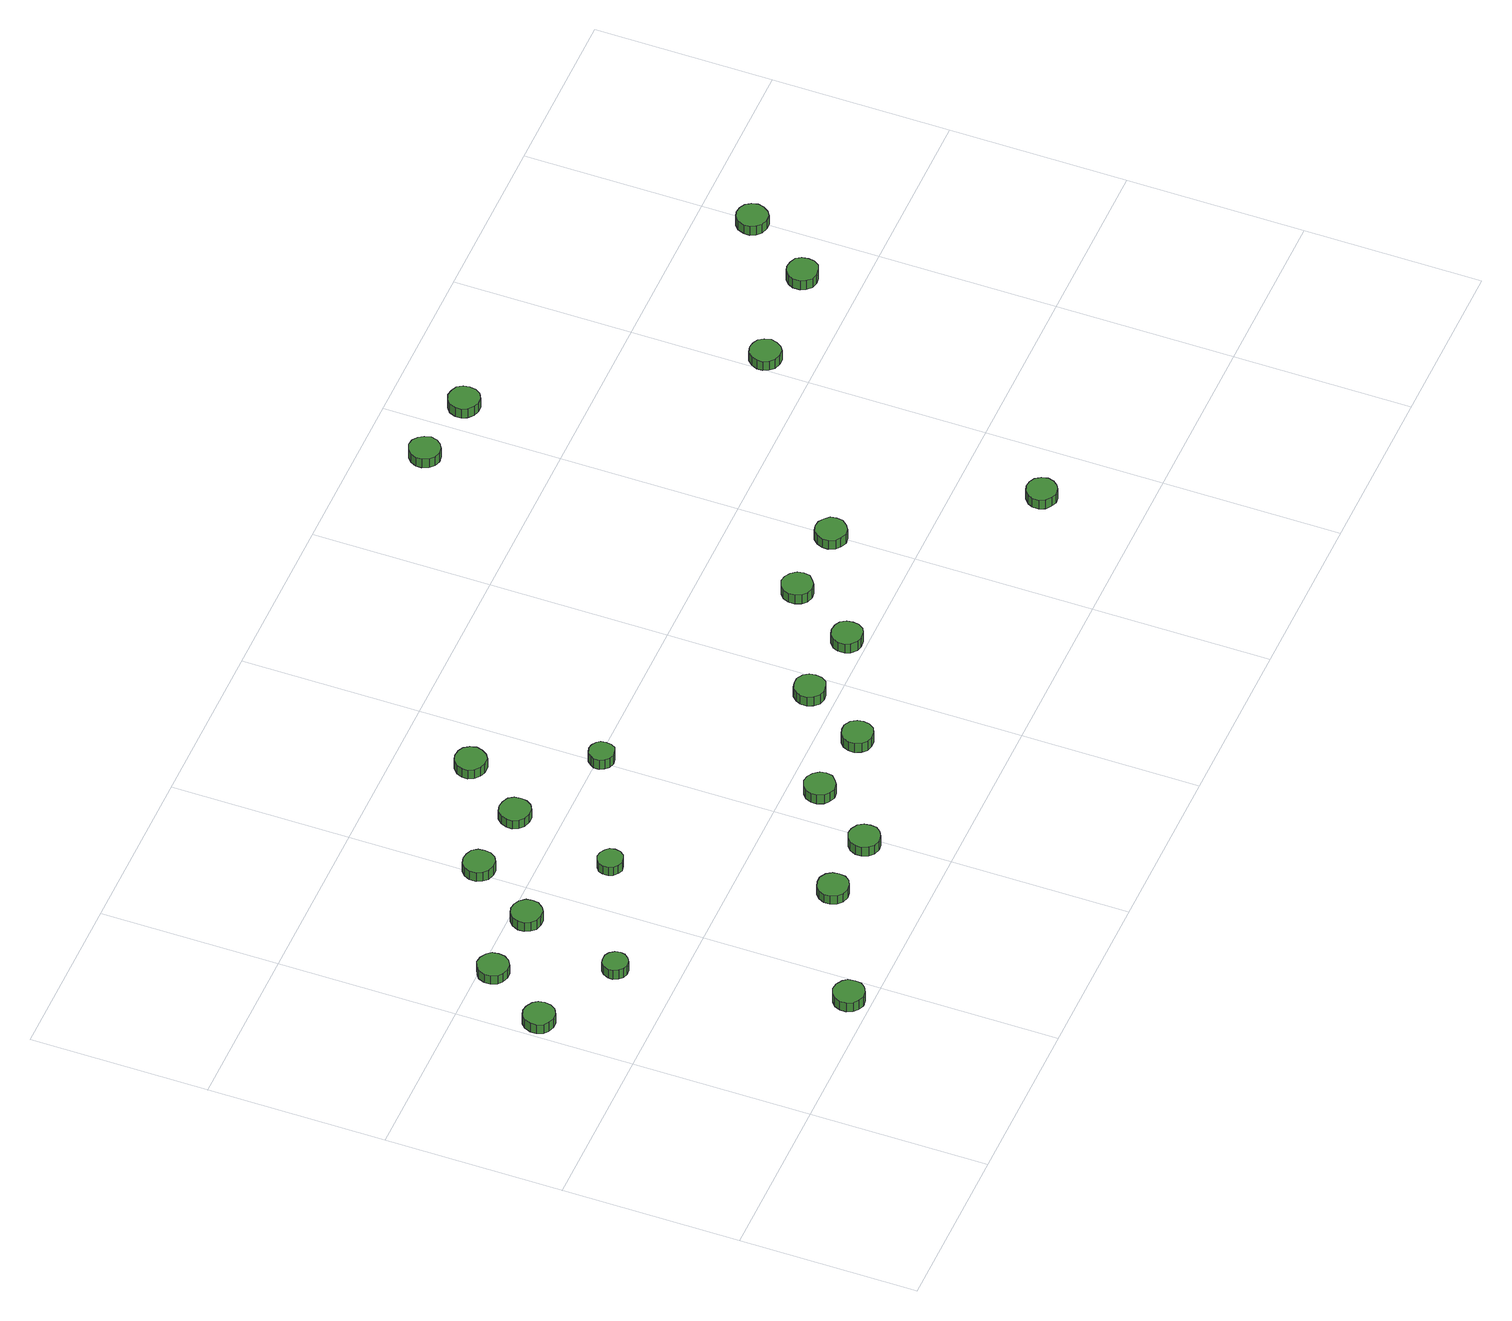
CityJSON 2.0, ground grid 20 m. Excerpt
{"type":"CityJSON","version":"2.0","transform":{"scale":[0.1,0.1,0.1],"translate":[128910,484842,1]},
"CityObjects":{
"tree1":{"type":"SolitaryVegetationObject","attributes":{"function":"something"},"geometry":[{"type":"MultiSurface","lod":"1","boundaries":[[[0,1,2,3,4,5,6,7,8,9,10,11,12,13,14]],[[15,16,17,18,19,20,21,22,23,24,25,26,27,28,29]],[[0,29,28,1]],[[1,28,27,2]],[[2,27,26,3]],[[3,26,25,4]],[[4,25,24,5]],[[5,24,23,6]],[[6,23,22,7]],[[7,22,21,8]],[[8,21,20,9]],[[9,20,19,10]],[[10,19,18,11]],[[11,18,17,12]],[[12,17,16,13]],[[13,16,15,14]],[[14,15,29,0]]]}]},
"tree2":{"type":"SolitaryVegetationObject","attributes":{"function":"something"},"geometry":[{"type":"MultiSurface","lod":"1","boundaries":[[[30,31,32,33,34,35,36,37,38,39,40,41,42,43,44]],[[45,46,47,48,49,50,51,52,53,54,55,56,57,58,59]],[[30,59,58,31]],[[31,58,57,32]],[[32,57,56,33]],[[33,56,55,34]],[[34,55,54,35]],[[35,54,53,36]],[[36,53,52,37]],[[37,52,51,38]],[[38,51,50,39]],[[39,50,49,40]],[[40,49,48,41]],[[41,48,47,42]],[[42,47,46,43]],[[43,46,45,44]],[[44,45,59,30]]]}]},
"tree3":{"type":"SolitaryVegetationObject","attributes":{"function":"something"},"geometry":[{"type":"MultiSurface","lod":"1","boundaries":[[[60,61,62,63,64,65,66,67,68,69,70,71,72,73,74]],[[75,76,77,78,79,80,81,82,83,84,85,86,87,88,89]],[[60,89,88,61]],[[61,88,87,62]],[[62,87,86,63]],[[63,86,85,64]],[[64,85,84,65]],[[65,84,83,66]],[[66,83,82,67]],[[67,82,81,68]],[[68,81,80,69]],[[69,80,79,70]],[[70,79,78,71]],[[71,78,77,72]],[[72,77,76,73]],[[73,76,75,74]],[[74,75,89,60]]]}]},
"tree4":{"type":"SolitaryVegetationObject","attributes":{"function":"something"},"geometry":[{"type":"MultiSurface","lod":"1","boundaries":[[[90,91,92,93,94,95,96,97,98,99,100,101,102,103,104]],[[105,106,107,108,109,110,111,112,113,114,115,116,117,118,119]],[[90,119,118,91]],[[91,118,117,92]],[[92,117,116,93]],[[93,116,115,94]],[[94,115,114,95]],[[95,114,113,96]],[[96,113,112,97]],[[97,112,111,98]],[[98,111,110,99]],[[99,110,109,100]],[[100,109,108,101]],[[101,108,107,102]],[[102,107,106,103]],[[103,106,105,104]],[[104,105,119,90]]]}]},
"tree5":{"type":"SolitaryVegetationObject","attributes":{"function":"something"},"geometry":[{"type":"MultiSurface","lod":"1","boundaries":[[[120,121,122,123,124,125,126,127,128,129,130,131,132,133,134]],[[135,136,137,138,139,140,141,142,143,144,145,146,147,148,149]],[[120,149,148,121]],[[121,148,147,122]],[[122,147,146,123]],[[123,146,145,124]],[[124,145,144,125]],[[125,144,143,126]],[[126,143,142,127]],[[127,142,141,128]],[[128,141,140,129]],[[129,140,139,130]],[[130,139,138,131]],[[131,138,137,132]],[[132,137,136,133]],[[133,136,135,134]],[[134,135,149,120]]]}]},
"tree6":{"type":"SolitaryVegetationObject","attributes":{"function":"something"},"geometry":[{"type":"MultiSurface","lod":"1","boundaries":[[[150,151,152,153,154,155,156,157,158,159,160,161,162,163,164]],[[165,166,167,168,169,170,171,172,173,174,175,176,177,178,179]],[[150,179,178,151]],[[151,178,177,152]],[[152,177,176,153]],[[153,176,175,154]],[[154,175,174,155]],[[155,174,173,156]],[[156,173,172,157]],[[157,172,171,158]],[[158,171,170,159]],[[159,170,169,160]],[[160,169,168,161]],[[161,168,167,162]],[[162,167,166,163]],[[163,166,165,164]],[[164,165,179,150]]]}]},
"tree7":{"type":"SolitaryVegetationObject","attributes":{"function":"something"},"geometry":[{"type":"MultiSurface","lod":"1","boundaries":[[[180,181,182,183,184,185,186,187,188,189,190,191,192,193,194]],[[195,196,197,198,199,200,201,202,203,204,205,206,207,208,209]],[[180,209,208,181]],[[181,208,207,182]],[[182,207,206,183]],[[183,206,205,184]],[[184,205,204,185]],[[185,204,203,186]],[[186,203,202,187]],[[187,202,201,188]],[[188,201,200,189]],[[189,200,199,190]],[[190,199,198,191]],[[191,198,197,192]],[[192,197,196,193]],[[193,196,195,194]],[[194,195,209,180]]]}]},
"tree8":{"type":"SolitaryVegetationObject","attributes":{"function":"something"},"geometry":[{"type":"MultiSurface","lod":"1","boundaries":[[[210,211,212,213,214,215,216,217,218,219,220,221,222,223,224]],[[225,226,227,228,229,230,231,232,233,234,235,236,237,238,239]],[[210,239,238,211]],[[211,238,237,212]],[[212,237,236,213]],[[213,236,235,214]],[[214,235,234,215]],[[215,234,233,216]],[[216,233,232,217]],[[217,232,231,218]],[[218,231,230,219]],[[219,230,229,220]],[[220,229,228,221]],[[221,228,227,222]],[[222,227,226,223]],[[223,226,225,224]],[[224,225,239,210]]]}]},
"tree9":{"type":"SolitaryVegetationObject","attributes":{"function":"something"},"geometry":[{"type":"MultiSurface","lod":"1","boundaries":[[[240,241,242,243,244,245,246,247,248,249,250,251,252,253,254]],[[255,256,257,258,259,260,261,262,263,264,265,266,267,268,269]],[[240,269,268,241]],[[241,268,267,242]],[[242,267,266,243]],[[243,266,265,244]],[[244,265,264,245]],[[245,264,263,246]],[[246,263,262,247]],[[247,262,261,248]],[[248,261,260,249]],[[249,260,259,250]],[[250,259,258,251]],[[251,258,257,252]],[[252,257,256,253]],[[253,256,255,254]],[[254,255,269,240]]]}]},
"tree10":{"type":"SolitaryVegetationObject","attributes":{"function":"something"},"geometry":[{"type":"MultiSurface","lod":"1","boundaries":[[[270,271,272,273,274,275,276,277,278,279,280,281,282,283,284]],[[285,286,287,288,289,290,291,292,293,294,295,296,297,298,299]],[[270,299,298,271]],[[271,298,297,272]],[[272,297,296,273]],[[273,296,295,274]],[[274,295,294,275]],[[275,294,293,276]],[[276,293,292,277]],[[277,292,291,278]],[[278,291,290,279]],[[279,290,289,280]],[[280,289,288,281]],[[281,288,287,282]],[[282,287,286,283]],[[283,286,285,284]],[[284,285,299,270]]]}]},
"tree11":{"type":"SolitaryVegetationObject","attributes":{"function":"something"},"geometry":[{"type":"MultiSurface","lod":"1","boundaries":[[[300,301,302,303,304,305,306,307,308,309,310,311,312,313,314]],[[315,316,317,318,319,320,321,322,323,324,325,326,327,328,329]],[[300,329,328,301]],[[301,328,327,302]],[[302,327,326,303]],[[303,326,325,304]],[[304,325,324,305]],[[305,324,323,306]],[[306,323,322,307]],[[307,322,321,308]],[[308,321,320,309]],[[309,320,319,310]],[[310,319,318,311]],[[311,318,317,312]],[[312,317,316,313]],[[313,316,315,314]],[[314,315,329,300]]]}]},
"tree12":{"type":"SolitaryVegetationObject","attributes":{"function":"something"},"geometry":[{"type":"MultiSurface","lod":"1","boundaries":[[[330,331,332,333,334,335,336,337,338,339,340,341,342,343,344]],[[345,346,347,348,349,350,351,352,353,354,355,356,357,358,359]],[[330,359,358,331]],[[331,358,357,332]],[[332,357,356,333]],[[333,356,355,334]],[[334,355,354,335]],[[335,354,353,336]],[[336,353,352,337]],[[337,352,351,338]],[[338,351,350,339]],[[339,350,349,340]],[[340,349,348,341]],[[341,348,347,342]],[[342,347,346,343]],[[343,346,345,344]],[[344,345,359,330]]]}]},
"tree13":{"type":"SolitaryVegetationObject","attributes":{"function":"something"},"geometry":[{"type":"MultiSurface","lod":"1","boundaries":[[[360,361,362,363,364,365,366,367,368,369,370,371,372,373,374]],[[375,376,377,378,379,380,381,382,383,384,385,386,387,388,389]],[[360,389,388,361]],[[361,388,387,362]],[[362,387,386,363]],[[363,386,385,364]],[[364,385,384,365]],[[365,384,383,366]],[[366,383,382,367]],[[367,382,381,368]],[[368,381,380,369]],[[369,380,379,370]],[[370,379,378,371]],[[371,378,377,372]],[[372,377,376,373]],[[373,376,375,374]],[[374,375,389,360]]]}]},
"tree14":{"type":"SolitaryVegetationObject","attributes":{"function":"something"},"geometry":[{"type":"MultiSurface","lod":"1","boundaries":[[[390,391,392,393,394,395,396,397,398,399,400,401,402,403,404]],[[405,406,407,408,409,410,411,412,413,414,415,416,417,418,419]],[[390,419,418,391]],[[391,418,417,392]],[[392,417,416,393]],[[393,416,415,394]],[[394,415,414,395]],[[395,414,413,396]],[[396,413,412,397]],[[397,412,411,398]],[[398,411,410,399]],[[399,410,409,400]],[[400,409,408,401]],[[401,408,407,402]],[[402,407,406,403]],[[403,406,405,404]],[[404,405,419,390]]]}]},
"tree15":{"type":"SolitaryVegetationObject","attributes":{"function":"something"},"geometry":[{"type":"MultiSurface","lod":"1","boundaries":[[[420,421,422,423,424,425,426,427,428,429,430,431,432,433,434]],[[435,436,437,438,439,440,441,442,443,444,445,446,447,448,449]],[[420,449,448,421]],[[421,448,447,422]],[[422,447,446,423]],[[423,446,445,424]],[[424,445,444,425]],[[425,444,443,426]],[[426,443,442,427]],[[427,442,441,428]],[[428,441,440,429]],[[429,440,439,430]],[[430,439,438,431]],[[431,438,437,432]],[[432,437,436,433]],[[433,436,435,434]],[[434,435,449,420]]]}]},
"tree16":{"type":"SolitaryVegetationObject","attributes":{"function":"something"},"geometry":[{"type":"MultiSurface","lod":"1","boundaries":[[[450,451,452,453,454,455,456,457,458,459,460,461,462,463,464]],[[465,466,467,468,469,470,471,472,473,474,475,476,477,478,479]],[[450,479,478,451]],[[451,478,477,452]],[[452,477,476,453]],[[453,476,475,454]],[[454,475,474,455]],[[455,474,473,456]],[[456,473,472,457]],[[457,472,471,458]],[[458,471,470,459]],[[459,470,469,460]],[[460,469,468,461]],[[461,468,467,462]],[[462,467,466,463]],[[463,466,465,464]],[[464,465,479,450]]]}]},
"tree17":{"type":"SolitaryVegetationObject","attributes":{"function":"something"},"geometry":[{"type":"MultiSurface","lod":"1","boundaries":[[[480,481,482,483,484,485,486,487,488,489,490,491,492,493,494]],[[495,496,497,498,499,500,501,502,503,504,505,506,507,508,509]],[[480,509,508,481]],[[481,508,507,482]],[[482,507,506,483]],[[483,506,505,484]],[[484,505,504,485]],[[485,504,503,486]],[[486,503,502,487]],[[487,502,501,488]],[[488,501,500,489]],[[489,500,499,490]],[[490,499,498,491]],[[491,498,497,492]],[[492,497,496,493]],[[493,496,495,494]],[[494,495,509,480]]]}]},
"tree18":{"type":"SolitaryVegetationObject","attributes":{"function":"something"},"geometry":[{"type":"MultiSurface","lod":"1","boundaries":[[[510,511,512,513,514,515,516,517,518,519,520,521,522,523,524]],[[525,526,527,528,529,530,531,532,533,534,535,536,537,538,539]],[[510,539,538,511]],[[511,538,537,512]],[[512,537,536,513]],[[513,536,535,514]],[[514,535,534,515]],[[515,534,533,516]],[[516,533,532,517]],[[517,532,531,518]],[[518,531,530,519]],[[519,530,529,520]],[[520,529,528,521]],[[521,528,527,522]],[[522,527,526,523]],[[523,526,525,524]],[[524,525,539,510]]]}]},
"tree19":{"type":"SolitaryVegetationObject","attributes":{"function":"something"},"geometry":[{"type":"MultiSurface","lod":"1","boundaries":[[[540,541,542,543,544,545,546,547,548,549,550,551,552,553,554]],[[555,556,557,558,559,560,561,562,563,564,565,566,567,568,569]],[[540,569,568,541]],[[541,568,567,542]],[[542,567,566,543]],[[543,566,565,544]],[[544,565,564,545]],[[545,564,563,546]],[[546,563,562,547]],[[547,562,561,548]],[[548,561,560,549]],[[549,560,559,550]],[[550,559,558,551]],[[551,558,557,552]],[[552,557,556,553]],[[553,556,555,554]],[[554,555,569,540]]]}]},
"tree20":{"type":"SolitaryVegetationObject","attributes":{"function":"something"},"geometry":[{"type":"MultiSurface","lod":"1","boundaries":[[[570,571,572,573,574,575,576,577,578,579,580,581,582,583,584]],[[585,586,587,588,589,590,591,592,593,594,595,596,597,598,599]],[[570,599,598,571]],[[571,598,597,572]],[[572,597,596,573]],[[573,596,595,574]],[[574,595,594,575]],[[575,594,593,576]],[[576,593,592,577]],[[577,592,591,578]],[[578,591,590,579]],[[579,590,589,580]],[[580,589,588,581]],[[581,588,587,582]],[[582,587,586,583]],[[583,586,585,584]],[[584,585,599,570]]]}]},
"tree21":{"type":"SolitaryVegetationObject","attributes":{"function":"something"},"geometry":[{"type":"MultiSurface","lod":"1","boundaries":[[[600,601,602,603,604,605,606,607,608,609,610,611,612,613,614]],[[615,616,617,618,619,620,621,622,623,624,625,626,627,628,629]],[[600,629,628,601]],[[601,628,627,602]],[[602,627,626,603]],[[603,626,625,604]],[[604,625,624,605]],[[605,624,623,606]],[[606,623,622,607]],[[607,622,621,608]],[[608,621,620,609]],[[609,620,619,610]],[[610,619,618,611]],[[611,618,617,612]],[[612,617,616,613]],[[613,616,615,614]],[[614,615,629,600]]]}]},
"tree22":{"type":"SolitaryVegetationObject","attributes":{"function":"something"},"geometry":[{"type":"MultiSurface","lod":"1","boundaries":[[[630,631,632,633,634,635,636,637,638,639,640,641,642,643,644]],[[645,646,647,648,649,650,651,652,653,654,655,656,657,658,659]],[[630,659,658,631]],[[631,658,657,632]],[[632,657,656,633]],[[633,656,655,634]],[[634,655,654,635]],[[635,654,653,636]],[[636,653,652,637]],[[637,652,651,638]],[[638,651,650,639]],[[639,650,649,640]],[[640,649,648,641]],[[641,648,647,642]],[[642,647,646,643]],[[643,646,645,644]],[[644,645,659,630]]]}]},
"tree23":{"type":"SolitaryVegetationObject","attributes":{"function":"something"},"geometry":[{"type":"MultiSurface","lod":"1","boundaries":[[[660,661,662,663,664,665,666,667,668,669,670,671,672,673,674]],[[675,676,677,678,679,680,681,682,683,684,685,686,687,688,689]],[[660,689,688,661]],[[661,688,687,662]],[[662,687,686,663]],[[663,686,685,664]],[[664,685,684,665]],[[665,684,683,666]],[[666,683,682,667]],[[667,682,681,668]],[[668,681,680,669]],[[669,680,679,670]],[[670,679,678,671]],[[671,678,677,672]],[[672,677,676,673]],[[673,676,675,674]],[[674,675,689,660]]]}]},
"tree24":{"type":"SolitaryVegetationObject","attributes":{"function":"something"},"geometry":[{"type":"MultiSurface","lod":"1","boundaries":[[[690,691,692,693,694,695,696,697,698,699,700,701,702,703,704]],[[705,706,707,708,709,710,711,712,713,714,715,716,717,718,719]],[[690,719,718,691]],[[691,718,717,692]],[[692,717,716,693]],[[693,716,715,694]],[[694,715,714,695]],[[695,714,713,696]],[[696,713,712,697]],[[697,712,711,698]],[[698,711,710,699]],[[699,710,709,700]],[[700,709,708,701]],[[701,708,707,702]],[[702,707,706,703]],[[703,706,705,704]],[[704,705,719,690]]]}]}
},
"vertices":[
[39,315,14],[38,322,14],[34,327,14],[27,331,14],[20,332,14],[13,330,14],[8,325,14],[5,318,14],[5,311,14],[8,304,14],[13,300,14],[20,297,14],[27,298,14],[34,302,14],[38,308,14],[38,308,1],[34,302,1],[27,298,1],[20,297,1],[13,300,1],[8,304,1],[5,311,1],[5,318,1],[8,325,1],[13,330,1],[20,332,1],[27,331,1],[34,327,1],[38,322,1],[39,315,1],
[188,24,15],[187,32,15],[183,37,15],[176,41,15],[169,42,15],[162,39,15],[157,35,15],[154,28,15],[154,21,15],[157,14,15],[162,10,15],[169,7,15],[176,8,15],[183,12,15],[187,17,15],[187,17,2],[183,12,2],[176,8,2],[169,7,2],[162,10,2],[157,14,2],[154,21,2],[154,28,2],[157,35,2],[162,39,2],[169,42,2],[176,41,2],[183,37,2],[187,32,2],[188,24,2],
[87,386,15],[86,393,15],[82,398,15],[75,402,15],[68,403,15],[61,400,15],[56,396,15],[53,389,15],[53,382,15],[56,375,15],[61,371,15],[68,368,15],[75,369,15],[82,373,15],[86,379,15],[86,379,3],[82,373,3],[75,369,3],[68,368,3],[61,371,3],[56,375,3],[53,382,3],[53,389,3],[56,396,3],[61,400,3],[68,403,3],[75,402,3],[82,398,3],[86,393,3],[87,386,3],
[136,268,15],[135,274,15],[131,279,15],[126,282,15],[120,282,15],[115,281,15],[111,277,15],[108,271,15],[108,266,15],[111,260,15],[115,256,15],[120,254,15],[126,255,15],[131,258,15],[135,263,15],[135,263,2],[131,258,2],[126,255,2],[120,254,2],[115,256,2],[111,260,2],[108,266,2],[108,271,2],[111,277,2],[115,281,2],[120,282,2],[126,282,2],[131,279,2],[135,274,2],[136,268,2],
[173,382,15],[172,389,15],[167,395,15],[161,398,15],[154,399,15],[147,397,15],[142,392,15],[139,385,15],[139,378,15],[142,372,15],[147,367,15],[154,365,15],[161,365,15],[167,369,15],[172,375,15],[172,375,2],[167,369,2],[161,365,2],[154,365,2],[147,367,2],[142,372,2],[139,378,2],[139,385,2],[142,392,2],[147,397,2],[154,399,2],[161,398,2],[167,395,2],[172,389,2],[173,382,2],
[221,455,17],[220,462,17],[216,468,17],[209,471,17],[202,472,17],[195,470,17],[190,465,17],[187,459,17],[187,451,17],[190,445,17],[195,440,17],[202,438,17],[209,438,17],[216,442,17],[220,448,17],[220,448,4],[216,442,4],[209,438,4],[202,438,4],[195,440,4],[190,445,4],[187,451,4],[187,459,4],[190,465,4],[195,470,4],[202,472,4],[209,471,4],[216,468,4],[220,462,4],[221,455,4],
[328,98,15],[327,105,15],[323,111,15],[316,115,15],[309,115,15],[302,113,15],[297,108,15],[294,102,15],[294,95,15],[297,88,15],[302,83,15],[309,81,15],[316,82,15],[323,85,15],[327,91,15],[327,91,3],[323,85,3],[316,82,3],[309,81,3],[302,83,3],[297,88,3],[294,95,3],[294,102,3],[297,108,3],[302,113,3],[309,115,3],[316,115,3],[323,111,3],[327,105,3],[328,98,3],
[274,329,16],[273,335,16],[269,339,16],[264,342,16],[258,343,16],[253,341,16],[248,337,16],[246,332,16],[246,326,16],[248,321,16],[253,317,16],[258,315,16],[264,316,16],[269,318,16],[273,323,16],[273,323,4],[269,318,4],[264,316,4],[258,315,4],[253,317,4],[248,321,4],[246,326,4],[246,332,4],[248,337,4],[253,341,4],[258,343,4],[264,342,4],[269,339,4],[273,335,4],[274,329,4],
[405,93,17],[404,100,17],[400,106,17],[393,110,17],[386,111,17],[379,108,17],[374,104,17],[371,97,17],[371,90,17],[374,83,17],[379,78,17],[386,76,17],[393,77,17],[400,81,17],[404,86,17],[404,86,4],[400,81,4],[393,77,4],[386,76,4],[379,78,4],[374,83,4],[371,90,4],[371,97,4],[374,104,4],[379,108,4],[386,111,4],[393,110,4],[400,106,4],[404,100,4],[405,93,4],
[308,449,15],[307,456,15],[303,462,15],[296,465,15],[289,466,15],[282,464,15],[277,459,15],[274,452,15],[274,445,15],[277,439,15],[282,434,15],[289,432,15],[296,432,15],[303,436,15],[307,442,15],[307,442,3],[303,436,3],[296,432,3],[289,432,3],[282,434,3],[277,439,3],[274,445,3],[274,452,3],[277,459,3],[282,464,3],[289,466,3],[296,465,3],[303,462,3],[307,456,3],[308,449,3],
[460,165,16],[459,172,16],[454,178,16],[448,182,16],[441,183,16],[434,180,16],[429,176,16],[426,169,16],[426,162,16],[429,155,16],[434,151,16],[441,148,16],[448,149,16],[454,153,16],[459,158,16],[459,158,3],[454,153,3],[448,149,3],[441,148,3],[434,151,3],[429,155,3],[426,162,3],[426,169,3],[429,176,3],[434,180,3],[441,183,3],[448,182,3],[454,178,3],[459,172,3],[460,165,3],
[359,519,17],[357,526,17],[353,532,17],[347,535,17],[339,536,17],[333,534,17],[327,529,17],[324,522,17],[324,515,17],[327,509,17],[333,504,17],[339,502,17],[347,502,17],[353,506,17],[357,512,17],[357,512,4],[353,506,4],[347,502,4],[339,502,4],[333,504,4],[327,509,4],[324,515,4],[324,522,4],[327,529,4],[333,534,4],[339,536,4],[347,535,4],[353,532,4],[357,526,4],[359,519,4],
[415,395,18],[414,401,18],[411,405,18],[406,408,18],[400,409,18],[394,407,18],[390,403,18],[387,398,18],[387,392,18],[390,387,18],[394,383,18],[400,381,18],[406,382,18],[411,384,18],[414,389,18],[414,389,5],[411,384,5],[406,382,5],[400,381,5],[394,383,5],[390,387,5],[387,392,5],[387,398,5],[390,403,5],[394,407,5],[400,409,5],[406,408,5],[411,405,5],[414,401,5],[415,395,5],
[543,156,18],[542,163,18],[538,169,18],[531,173,18],[524,173,18],[517,171,18],[512,166,18],[509,160,18],[509,153,18],[512,146,18],[517,141,18],[524,139,18],[531,140,18],[538,143,18],[542,149,18],[542,149,5],[538,143,5],[531,140,5],[524,139,5],[517,141,5],[512,146,5],[509,153,5],[509,160,5],[512,166,5],[517,171,5],[524,173,5],[531,173,5],[538,169,5],[542,163,5],[543,156,5],
[589,228,17],[588,235,17],[584,241,17],[577,245,17],[570,245,17],[563,243,17],[558,238,17],[555,232,17],[555,225,17],[558,218,17],[563,213,17],[570,211,17],[577,212,17],[584,215,17],[588,221,17],[588,221,4],[584,215,4],[577,212,4],[570,211,4],[563,213,4],[558,218,4],[555,225,4],[555,232,4],[558,238,4],[563,243,4],[570,245,4],[577,245,4],[584,241,4],[588,235,4],[589,228,4],
[674,220,19],[673,227,19],[669,233,19],[663,236,19],[655,237,19],[649,235,19],[643,230,19],[640,224,19],[640,216,19],[643,210,19],[649,205,19],[655,203,19],[663,204,19],[669,207,19],[673,213,19],[673,213,6],[669,207,6],[663,204,6],[655,203,6],[649,205,6],[643,210,6],[640,216,6],[640,224,6],[643,230,6],[649,235,6],[655,237,6],[663,236,6],[669,233,6],[673,227,6],[674,220,6],
[723,295,18],[722,302,18],[717,308,18],[711,312,18],[704,313,18],[697,310,18],[692,306,18],[689,299,18],[689,292,18],[692,285,18],[697,280,18],[704,278,18],[711,279,18],[717,283,18],[722,288,18],[722,288,5],[717,283,5],[711,279,5],[704,278,5],[697,280,5],[692,285,5],[689,292,5],[689,299,5],[692,306,5],[697,310,5],[704,313,5],[711,312,5],[717,308,5],[722,302,5],[723,295,5],
[809,292,20],[808,299,20],[803,304,20],[797,308,20],[790,309,20],[783,307,20],[778,302,20],[775,295,20],[775,288,20],[778,281,20],[783,277,20],[790,274,20],[797,275,20],[803,279,20],[808,285,20],[808,285,7],[803,279,7],[797,275,7],[790,274,7],[783,277,7],[778,281,7],[775,288,7],[775,295,7],[778,302,7],[783,307,7],[790,309,7],[797,308,7],[803,304,7],[808,299,7],[809,292,7],
[940,106,26],[938,113,26],[934,119,26],[928,122,26],[921,123,26],[915,121,26],[909,116,26],[906,110,26],[906,103,26],[909,96,26],[915,92,26],[921,89,26],[928,90,26],[934,94,26],[938,99,26],[938,99,13],[934,94,13],[928,90,13],[921,89,13],[915,92,13],[909,96,13],[906,103,13],[906,110,13],[909,116,13],[915,121,13],[921,123,13],[928,122,13],[934,119,13],[938,113,13],[940,106,13],
[763,731,20],[761,738,20],[757,744,20],[751,748,20],[744,749,20],[737,746,20],[732,741,20],[729,735,20],[729,728,20],[732,721,20],[737,716,20],[744,714,20],[751,715,20],[757,719,20],[761,724,20],[761,724,7],[757,719,7],[751,715,7],[744,714,7],[737,716,7],[732,721,7],[729,728,7],[729,735,7],[732,741,7],[737,746,7],[744,749,7],[751,748,7],[757,744,7],[761,738,7],[763,731,7],
[847,721,19],[846,728,19],[842,734,19],[835,737,19],[828,738,19],[822,736,19],[816,731,19],[813,724,19],[813,717,19],[816,711,19],[822,706,19],[828,704,19],[835,704,19],[842,708,19],[846,714,19],[846,714,6],[842,708,6],[835,704,6],[828,704,6],[822,706,6],[816,711,6],[813,717,6],[813,724,6],[816,731,6],[822,736,6],[828,738,6],[835,737,6],[842,734,6],[846,728,6],[847,721,6],
[1028,453,20],[1026,460,20],[1022,466,20],[1016,469,20],[1009,470,20],[1002,468,20],[997,463,20],[994,456,20],[994,449,20],[997,443,20],[1002,438,20],[1009,436,20],[1016,436,20],[1022,440,20],[1026,446,20],[1026,446,7],[1022,440,7],[1016,436,7],[1009,436,7],[1002,438,7],[997,443,7],[994,449,7],[994,456,7],[997,463,7],[1002,468,7],[1009,470,7],[1016,469,7],[1022,466,7],[1026,460,7],[1028,453,7],
[1151,460,22],[1150,467,22],[1146,473,22],[1139,476,22],[1132,477,22],[1125,475,22],[1120,470,22],[1117,464,22],[1117,456,22],[1120,450,22],[1125,445,22],[1132,443,22],[1139,444,22],[1146,447,22],[1150,453,22],[1150,453,9],[1146,447,9],[1139,444,9],[1132,443,9],[1125,445,9],[1120,450,9],[1117,456,9],[1117,464,9],[1120,470,9],[1125,475,9],[1132,477,9],[1139,476,9],[1146,473,9],[1150,467,9],[1151,460,9],
[1207,539,21],[1205,546,21],[1201,552,21],[1195,555,21],[1188,556,21],[1181,554,21],[1176,549,21],[1173,542,21],[1173,535,21],[1176,529,21],[1181,524,21],[1188,522,21],[1195,522,21],[1201,526,21],[1205,532,21],[1205,532,8],[1201,526,8],[1195,522,8],[1188,522,8],[1181,524,8],[1176,529,8],[1173,535,8],[1173,542,8],[1176,549,8],[1181,554,8],[1188,556,8],[1195,555,8],[1201,552,8],[1205,546,8],[1207,539,8]
]}
